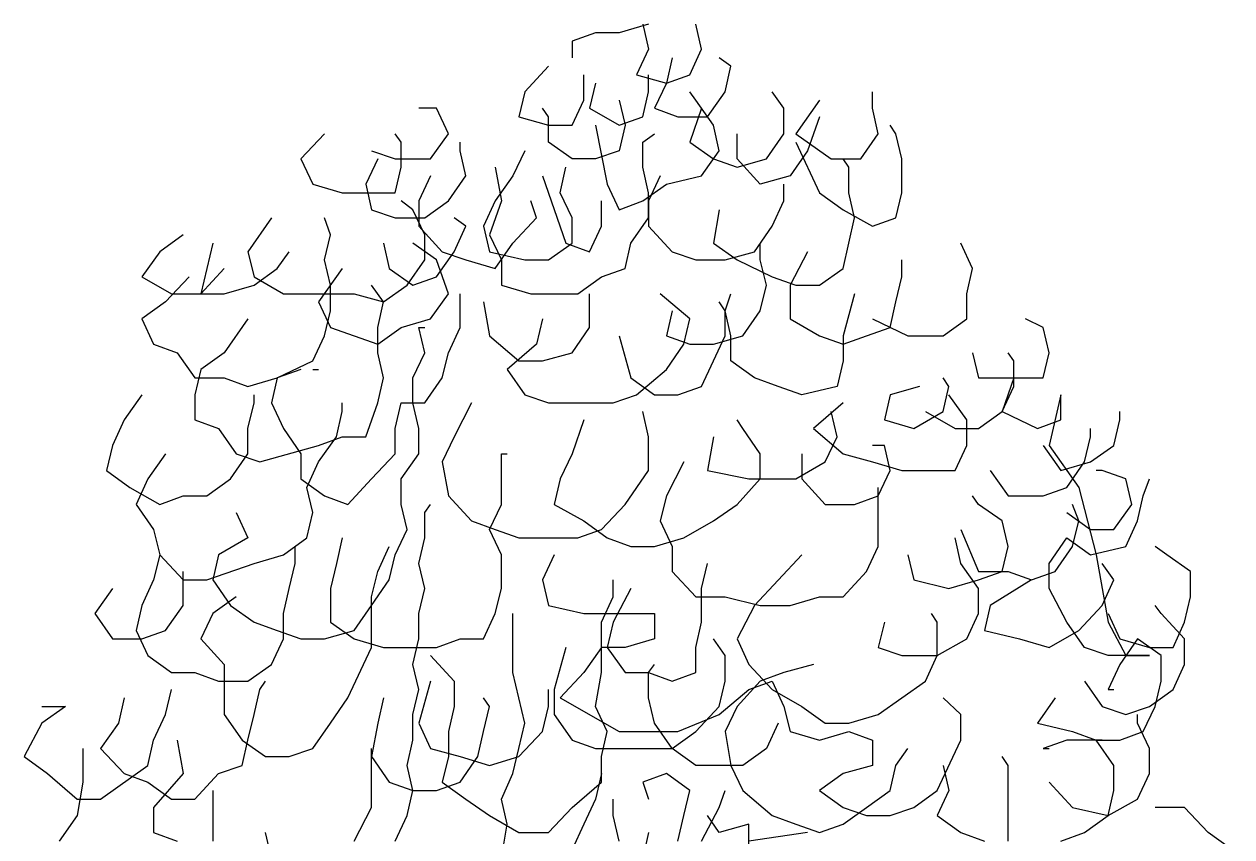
# Model space of a CAD drawing. Extents: x 72 to 82.3, y 0.6 to 17.7.
# Drawn here: x 72.63 to 81.79, y 11.51 to 17.68 of the extents above; entities that cross this region are included whole.
import ezdxf

# ---------------------------------------------------------------- set-up
doc = ezdxf.new("R2010")
doc.units = 0
doc.layers.add('SIMBOLI', color=2, linetype='CONTINUOUS')

msp = doc.modelspace()

# ---------------------------------------------------------------- linework, layer by layer
at = {"layer": 'SIMBOLI', "color": 0}
for p, q in [((76.958, 17.6108), (76.7811, 17.5486)), ((77.1375, 17.6108), (76.958, 17.6108)), ((77.3605, 17.6768), (77.1375, 17.6108)), ((77.3169, 17.6768), (77.3605, 17.4863)), ((77.763, 17.4863), (77.7194, 17.6768)), ((76.7811, 17.5486), (76.7811, 17.4203)), ((77.3605, 17.4863), (77.2708, 17.2921)), ((77.54, 17.4203), (77.4964, 17.2298)), ((77.6733, 17.2921), (77.763, 17.4863)), ((77.9861, 17.358), (77.8963, 17.4203)), ((76.6017, 17.358), (76.4222, 17.1639)), ((77.9425, 17.1639), (77.9861, 17.358)), ((76.8709, 17.1016), (76.8709, 17.2921)), ((76.958, 17.2298), (76.9145, 17.0393)), ((77.2708, 17.2921), (77.4964, 17.2298)), ((77.3605, 17.1639), (77.3605, 17.2921)), ((77.4964, 17.2298), (77.4067, 17.0393)), ((77.4964, 17.2298), (77.6733, 17.2921)), ((76.4222, 17.1639), (76.3787, 16.9734)), ((77.3169, 16.9734), (77.3605, 17.1639)), ((77.7194, 17.1016), (77.6733, 17.1639)), ((77.8092, 16.9734), (77.9425, 17.1639)), ((78.3885, 17.0393), (78.2988, 17.1639)), ((79.0602, 17.0393), (79.0602, 17.1639)), ((75.7531, 17.0393), (75.6198, 17.0393)), ((75.8429, 16.8451), (75.7531, 17.0393)), ((76.6017, 16.9734), (76.5581, 17.0393)), ((76.7811, 16.9111), (76.8709, 17.1016)), ((76.9145, 17.0393), (77.1375, 16.9111)), ((77.1375, 17.1016), (77.1836, 16.9111)), ((77.4067, 17.0393), (77.5836, 16.9734)), ((77.763, 17.0393), (77.6733, 16.7829)), ((77.8527, 16.9111), (77.7194, 17.1016)), ((78.3885, 16.8451), (78.3885, 17.0393)), ((78.6577, 17.1016), (78.4783, 16.8451)), ((79.1038, 16.8451), (79.0602, 17.0393)), ((76.3787, 16.9734), (76.6017, 16.9111)), ((76.6017, 16.7829), (76.6017, 16.9734)), ((77.1375, 16.9111), (77.3169, 16.9734)), ((77.5836, 16.9734), (77.8092, 16.9734)), ((78.6577, 16.9734), (78.568, 16.7169)), ((76.6017, 16.9111), (76.7811, 16.9111)), ((76.958, 16.9111), (77.0478, 16.4641)), ((77.1836, 16.9111), (77.1375, 16.7169)), ((77.8963, 16.7169), (77.8527, 16.9111)), ((79.2371, 16.8451), (79.1935, 16.9111)), ((74.9046, 16.8451), (74.7251, 16.6546)), ((75.484, 16.7829), (75.4404, 16.8451)), ((75.484, 16.5924), (75.484, 16.7829)), ((75.707, 16.6546), (75.8429, 16.8451)), ((75.9326, 16.7169), (75.9326, 16.7829)), ((76.7811, 16.6546), (76.6017, 16.7829)), ((77.3169, 16.7829), (77.4067, 16.8451)), ((77.3169, 16.5924), (77.3169, 16.7829)), ((77.6733, 16.7829), (77.8527, 16.6546)), ((78.0322, 16.6546), (78.0322, 16.8451)), ((78.2552, 16.6546), (78.3885, 16.8451)), ((78.4783, 16.8451), (78.7475, 16.6546)), ((78.4783, 16.7829), (78.6577, 16.3982)), ((78.9705, 16.6546), (79.1038, 16.8451)), ((79.2833, 16.6546), (79.2371, 16.8451)), ((75.2609, 16.7169), (75.4404, 16.6546)), ((75.9762, 16.5264), (75.9326, 16.7169)), ((76.4222, 16.7169), (76.3325, 16.5264)), ((77.1375, 16.7169), (76.958, 16.6546)), ((77.763, 16.5264), (77.8963, 16.7169)), ((78.568, 16.7169), (78.4347, 16.5264)), ((74.7251, 16.6546), (74.8148, 16.4641)), ((75.3071, 16.6546), (75.2173, 16.4641)), ((75.4404, 16.6546), (75.707, 16.6546)), ((75.4404, 16.3982), (75.484, 16.5924)), ((76.1992, 16.5924), (76.2453, 16.3359)), ((76.6914, 16.3982), (76.735, 16.5924)), ((76.958, 16.6546), (76.7811, 16.6546)), ((77.3605, 16.3982), (77.3169, 16.5924)), ((77.8527, 16.6546), (78.0322, 16.5924)), ((78.0322, 16.5924), (78.2552, 16.6546)), ((78.2091, 16.4641), (78.0322, 16.6546)), ((78.7475, 16.6546), (78.9705, 16.6546)), ((78.8808, 16.5924), (78.8372, 16.6546)), ((78.8808, 16.3982), (78.8808, 16.5924)), ((79.2833, 16.3982), (79.2833, 16.6546)), ((75.707, 16.5264), (75.6198, 16.3359)), ((75.8429, 16.3359), (75.9762, 16.5264)), ((76.3325, 16.5264), (76.1992, 16.3359)), ((76.5581, 16.5264), (76.735, 16.0172)), ((77.4503, 16.5264), (77.3605, 16.3359)), ((77.4964, 16.4641), (77.763, 16.5264)), ((78.4347, 16.5264), (78.2091, 16.4641)), ((74.8148, 16.4641), (75.0379, 16.3982)), ((75.0379, 16.3982), (75.4404, 16.3982)), ((75.2173, 16.4641), (75.2609, 16.27)), ((76.7811, 16.2077), (76.6914, 16.3982)), ((77.0478, 16.4641), (77.1375, 16.27)), ((77.3169, 16.3359), (77.4964, 16.4641)), ((77.3605, 16.2077), (77.3605, 16.3982)), ((78.3885, 16.3359), (78.3885, 16.4641)), ((78.6577, 16.3982), (78.8372, 16.27)), ((78.9243, 16.2077), (78.8808, 16.3982)), ((79.2371, 16.2077), (79.2833, 16.3982)), ((75.5737, 16.27), (75.484, 16.3359)), ((75.6198, 16.3359), (75.6198, 16.1454)), ((75.6634, 16.2077), (75.8429, 16.3359)), ((76.1992, 16.3359), (76.1095, 16.1454)), ((76.2453, 16.3359), (76.1556, 16.0795)), ((76.512, 16.2077), (76.4684, 16.3359)), ((77.0042, 16.1454), (77.0042, 16.3359)), ((77.1375, 16.27), (77.3169, 16.3359)), ((77.3605, 16.3359), (77.3605, 16.1454)), ((78.2988, 16.1454), (78.3885, 16.3359)), ((75.2609, 16.27), (75.4404, 16.2077)), ((75.6634, 16.0795), (75.5737, 16.27)), ((77.8963, 16.27), (77.8527, 16.0172)), ((78.8372, 16.27), (79.0602, 16.1454)), ((74.5021, 16.2077), (74.3226, 15.9512)), ((74.9482, 16.0795), (74.9046, 16.2077)), ((75.4404, 16.2077), (75.6634, 16.2077)), ((75.6198, 16.1454), (75.7967, 15.9512)), ((75.9762, 16.1454), (75.8864, 16.2077)), ((75.8864, 15.9512), (75.9762, 16.1454)), ((76.1095, 16.1454), (76.1556, 15.9512)), ((76.3325, 16.0172), (76.512, 16.2077)), ((76.7811, 16.0172), (76.7811, 16.2077)), ((76.9145, 15.9512), (77.0042, 16.1454)), ((77.2272, 16.0172), (77.3605, 16.2077)), ((77.3605, 16.1454), (77.54, 15.9512)), ((78.1655, 15.9512), (78.2988, 16.1454)), ((78.8808, 16.0172), (78.9243, 16.2077)), ((79.0602, 16.1454), (79.2371, 16.2077)), ((73.8304, 16.0795), (73.6535, 15.9512)), ((74.9046, 15.8889), (74.9482, 16.0795)), ((75.6634, 15.8889), (75.6634, 16.0795)), ((76.1556, 16.0795), (76.2453, 15.8889)), ((73.6535, 15.9512), (73.5176, 15.7607)), ((74.056, 16.0172), (74.0099, 15.823)), ((74.3226, 15.9512), (74.3688, 15.7607)), ((74.5457, 15.823), (74.6354, 15.9512)), ((75.3506, 16.0172), (75.3942, 15.823)), ((75.7531, 15.8889), (75.5737, 16.0172)), ((75.7531, 15.7607), (75.8864, 15.9512)), ((75.7967, 15.9512), (75.9762, 15.8889)), ((76.1556, 15.9512), (76.4222, 15.8889)), ((76.1992, 15.823), (76.3325, 16.0172)), ((76.6017, 15.8889), (76.7811, 16.0172)), ((76.735, 16.0172), (76.9145, 15.9512)), ((77.1836, 15.823), (77.2272, 16.0172)), ((77.54, 15.9512), (77.7194, 15.8889)), ((77.8527, 16.0172), (78.0322, 15.8889)), ((77.9425, 15.8889), (78.1655, 15.9512)), ((78.2091, 15.8889), (78.2091, 16.0172)), ((78.568, 15.9512), (78.4347, 15.6984)), ((78.8372, 15.823), (78.8808, 16.0172)), ((79.8191, 15.823), (79.7293, 16.0172)), ((74.9482, 15.6984), (74.9046, 15.8889)), ((75.5301, 15.6984), (75.6634, 15.8889)), ((75.8429, 15.6325), (75.7531, 15.8889)), ((75.9762, 15.8889), (76.1992, 15.823)), ((76.2453, 15.8889), (76.2453, 15.6984)), ((76.4222, 15.8889), (76.6017, 15.8889)), ((77.7194, 15.8889), (77.9425, 15.8889)), ((78.0322, 15.8889), (78.2988, 15.7607)), ((78.2552, 15.6984), (78.2091, 15.8889)), ((79.2833, 15.7607), (79.2833, 15.8889)), ((73.5176, 15.7607), (73.7432, 15.6325)), ((73.8766, 15.7607), (73.6971, 15.5702)), ((74.0099, 15.823), (73.9663, 15.6325)), ((73.9663, 15.6325), (74.1432, 15.823)), ((74.3688, 15.6984), (74.5457, 15.823)), ((74.3688, 15.7607), (74.5918, 15.6325)), ((75.0379, 15.823), (74.8584, 15.5702)), ((75.3942, 15.823), (75.5737, 15.6984)), ((75.5737, 15.6984), (75.7531, 15.7607)), ((76.8247, 15.6325), (77.0042, 15.7607)), ((77.0042, 15.7607), (77.1836, 15.823)), ((78.2988, 15.7607), (78.4783, 15.6984)), ((78.6577, 15.6984), (78.8372, 15.823)), ((79.2371, 15.5702), (79.2833, 15.7607)), ((79.7755, 15.6325), (79.8191, 15.823)), ((74.1432, 15.6325), (74.3688, 15.6984)), ((74.9482, 15.5043), (74.9482, 15.6984)), ((75.3506, 15.5702), (75.2609, 15.6984)), ((75.3506, 15.5702), (75.5301, 15.6984)), ((76.2453, 15.6984), (76.4684, 15.6325)), ((78.2091, 15.5043), (78.2552, 15.6984)), ((78.4347, 15.6984), (78.4347, 15.442)), ((78.4783, 15.6984), (78.6577, 15.6984)), ((73.7432, 15.6325), (73.9663, 15.6325)), ((73.9663, 15.6325), (74.1432, 15.6325)), ((74.5918, 15.6325), (75.1276, 15.6325)), ((75.1276, 15.6325), (75.3506, 15.5702)), ((75.707, 15.442), (75.8429, 15.6325)), ((75.9326, 15.376), (75.9326, 15.6325)), ((76.4684, 15.6325), (76.8247, 15.6325)), ((76.9145, 15.376), (76.9145, 15.6325)), ((77.6733, 15.442), (77.4503, 15.6325)), ((77.9425, 15.5043), (77.9861, 15.6325)), ((78.9243, 15.6325), (78.8372, 15.3138)), ((79.7755, 15.442), (79.7755, 15.6325)), ((73.6971, 15.5702), (73.5176, 15.442)), ((74.8584, 15.5702), (74.9482, 15.376)), ((74.9046, 15.3138), (74.9482, 15.5043)), ((75.3071, 15.376), (75.3506, 15.5702)), ((76.1095, 15.5702), (76.1556, 15.3138)), ((77.54, 15.5043), (77.4964, 15.3138)), ((77.9425, 15.5043), (77.8963, 15.5702)), ((77.9425, 15.3138), (77.9425, 15.5043)), ((77.9861, 15.3138), (77.9425, 15.5043)), ((78.0758, 15.3138), (78.2091, 15.5043)), ((79.1935, 15.376), (79.2371, 15.5702)), ((73.5176, 15.442), (73.6074, 15.2515)), ((74.3226, 15.442), (74.1432, 15.1855)), ((75.484, 15.376), (75.707, 15.442)), ((76.5581, 15.442), (76.512, 15.2515)), ((77.6297, 15.2515), (77.6733, 15.442)), ((78.4347, 15.442), (78.6577, 15.3138)), ((79.0602, 15.442), (79.3268, 15.3138)), ((79.596, 15.3138), (79.7755, 15.442)), ((80.3549, 15.376), (80.2215, 15.442)), ((74.8148, 15.1233), (74.9046, 15.3138)), ((74.9482, 15.376), (75.3071, 15.2515)), ((75.3071, 15.2515), (75.484, 15.376)), ((75.3071, 15.1855), (75.3071, 15.376)), ((75.6198, 15.376), (75.6634, 15.376)), ((75.6634, 15.1855), (75.6198, 15.376)), ((75.8429, 15.1855), (75.9326, 15.376)), ((76.1556, 15.3138), (76.3787, 15.1233)), ((76.7811, 15.1855), (76.9145, 15.376)), ((77.1375, 15.3138), (77.2272, 14.995)), ((77.4964, 15.3138), (77.6733, 15.2515)), ((77.8527, 15.1233), (77.9425, 15.3138)), ((77.8527, 15.2515), (78.0758, 15.3138)), ((77.9861, 15.1233), (77.9861, 15.3138)), ((78.6577, 15.3138), (78.8372, 15.2515)), ((78.8372, 15.3138), (78.8372, 15.1233)), ((78.8372, 15.2515), (79.0141, 15.3138)), ((79.0141, 15.3138), (79.1935, 15.376)), ((79.3268, 15.3138), (79.596, 15.3138)), ((80.401, 15.1855), (80.3549, 15.376)), ((73.6074, 15.2515), (73.7868, 15.1855)), ((76.512, 15.2515), (76.2889, 15.0573)), ((77.4964, 15.0573), (77.6297, 15.2515)), ((77.6733, 15.2515), (77.8527, 15.2515)), ((73.7868, 15.1855), (73.9201, 14.995)), ((74.1432, 15.1855), (73.9663, 15.0573)), ((74.5457, 14.995), (74.8148, 15.1233)), ((75.3506, 14.995), (75.3071, 15.1855)), ((75.5737, 14.995), (75.6634, 15.1855)), ((75.7967, 14.995), (75.8429, 15.1855)), ((76.3787, 15.1233), (76.5581, 15.1233)), ((76.5581, 15.1233), (76.7811, 15.1855)), ((77.763, 14.9291), (77.8527, 15.1233)), ((78.1655, 14.995), (77.9861, 15.1233)), ((78.8372, 15.1233), (78.791, 14.9291)), ((79.8191, 15.1855), (79.8626, 14.995)), ((80.1318, 15.1233), (80.0882, 15.1855)), ((80.1318, 14.9291), (80.1318, 15.1233)), ((80.3549, 14.995), (80.401, 15.1855)), ((73.9663, 15.0573), (73.9201, 14.8668)), ((74.7251, 15.0573), (74.5457, 14.995)), ((74.8148, 15.0573), (74.8584, 15.0573)), ((76.2889, 15.0573), (76.4222, 14.8668)), ((77.2708, 14.8668), (77.4964, 15.0573)), ((73.9201, 14.995), (74.1432, 14.995)), ((74.1432, 14.995), (74.3226, 14.9291)), ((74.3226, 14.9291), (74.5457, 14.995)), ((74.5457, 14.995), (74.5021, 14.8045)), ((75.3071, 14.8045), (75.3506, 14.995)), ((75.5737, 14.8045), (75.5737, 14.995)), ((75.6634, 14.8045), (75.7967, 14.995)), ((77.2272, 14.995), (77.4067, 14.8668)), ((78.345, 14.9291), (78.1655, 14.995)), ((79.6396, 14.9291), (79.596, 14.995)), ((79.8626, 14.995), (80.3549, 14.995)), ((80.1318, 14.995), (80.0421, 14.7386)), ((73.5176, 14.8668), (73.3843, 14.6763)), ((73.9201, 14.8668), (73.9201, 14.6763)), ((74.3688, 14.8045), (74.3688, 14.8668)), ((76.4222, 14.8668), (76.6017, 14.8045)), ((77.0939, 14.8045), (77.2708, 14.8668)), ((77.4067, 14.8668), (77.5836, 14.8668)), ((77.5836, 14.8668), (77.763, 14.9291)), ((78.5244, 14.8668), (78.345, 14.9291)), ((78.791, 14.9291), (78.5244, 14.8668)), ((79.1935, 14.8668), (79.1499, 14.6763)), ((79.4166, 14.9291), (79.1935, 14.8668)), ((79.596, 14.7386), (79.6396, 14.9291)), ((79.7755, 14.6763), (79.6396, 14.8668)), ((80.0421, 14.7386), (80.1318, 14.9291)), ((80.4882, 14.8668), (80.401, 14.4821)), ((80.4882, 14.6763), (80.4882, 14.8668)), ((74.3226, 14.6104), (74.3688, 14.8045)), ((74.5021, 14.8045), (74.5918, 14.6104)), ((75.0379, 14.7386), (75.0379, 14.8045)), ((75.2173, 14.5481), (75.3071, 14.8045)), ((75.4404, 14.6104), (75.484, 14.8045)), ((75.484, 14.8045), (75.6634, 14.8045)), ((75.6198, 14.6104), (75.5737, 14.8045)), ((76.0197, 14.8045), (75.8864, 14.5481)), ((76.6017, 14.8045), (77.0939, 14.8045)), ((78.8372, 14.8045), (78.6116, 14.6104)), ((73.3843, 14.6763), (73.2946, 14.4821)), ((73.9201, 14.6763), (74.0996, 14.6104)), ((74.9943, 14.5481), (75.0379, 14.7386)), ((76.8709, 14.6763), (76.7811, 14.4199)), ((77.3605, 14.5481), (77.3169, 14.7386)), ((78.0758, 14.6104), (78.0322, 14.6763)), ((78.791, 14.5481), (78.7475, 14.7386)), ((79.1499, 14.6763), (79.373, 14.6104)), ((79.373, 14.6104), (79.596, 14.7386)), ((79.4627, 14.7386), (79.6857, 14.6104)), ((79.7755, 14.4821), (79.7755, 14.6763)), ((79.8626, 14.6104), (80.0421, 14.7386)), ((80.0421, 14.7386), (80.3113, 14.6104)), ((80.3113, 14.6104), (80.4882, 14.6763)), ((80.8907, 14.4821), (80.9368, 14.6763)), ((80.9368, 14.6763), (80.9368, 14.7386)), ((74.0996, 14.6104), (74.2329, 14.4199)), ((74.3226, 14.4199), (74.3226, 14.6104)), ((74.5918, 14.6104), (74.7251, 14.4199)), ((75.4404, 14.4199), (75.4404, 14.6104)), ((75.6198, 14.4199), (75.6198, 14.6104)), ((78.2091, 14.4199), (78.0758, 14.6104)), ((78.6116, 14.6104), (78.8372, 14.4199)), ((79.6857, 14.6104), (79.8626, 14.6104)), ((80.7138, 14.5481), (80.7138, 14.6104)), ((73.2946, 14.4821), (73.251, 14.2916)), ((74.4124, 14.3576), (74.8584, 14.4821)), ((74.8584, 14.4821), (75.0379, 14.5481)), ((74.8584, 14.3576), (74.9943, 14.5481)), ((75.0379, 14.5481), (75.2173, 14.5481)), ((75.8864, 14.5481), (75.7967, 14.3576)), ((77.3605, 14.2916), (77.3605, 14.5481)), ((77.8527, 14.5481), (77.8092, 14.2916)), ((78.7013, 14.3576), (78.791, 14.5481)), ((79.1499, 14.4821), (79.0602, 14.4821)), ((79.1935, 14.2916), (79.1499, 14.4821)), ((79.6857, 14.2916), (79.7755, 14.4821)), ((80.3549, 14.4821), (80.4882, 14.2916)), ((80.401, 14.4821), (80.624, 14.1634)), ((80.6676, 14.3576), (80.7138, 14.5481)), ((80.7138, 14.3576), (80.8907, 14.4821)), ((73.6971, 14.4199), (73.5638, 14.2293)), ((74.1893, 14.2293), (74.3226, 14.4199)), ((74.2329, 14.4199), (74.4124, 14.3576)), ((74.7251, 14.4199), (74.7251, 14.2293)), ((75.2609, 14.2293), (75.4404, 14.4199)), ((75.484, 14.2293), (75.6198, 14.4199)), ((76.2453, 14.4199), (76.2889, 14.4199)), ((76.2453, 14.0352), (76.2453, 14.4199)), ((76.7811, 14.4199), (76.6914, 14.2293)), ((78.2091, 14.2293), (78.2091, 14.4199)), ((78.5244, 14.4199), (78.5244, 14.2293)), ((78.8372, 14.4199), (79.0602, 14.3576)), ((73.251, 14.2916), (73.4279, 14.1634)), ((74.7687, 14.1634), (74.8584, 14.3576)), ((75.7967, 14.3576), (75.8429, 14.1011)), ((77.1836, 14.0352), (77.3605, 14.2916)), ((77.6297, 14.3576), (77.4964, 14.1011)), ((77.8092, 14.2916), (78.1219, 14.2293)), ((78.4783, 14.2293), (78.7013, 14.3576)), ((79.0602, 14.3576), (79.2833, 14.2916)), ((79.1038, 14.1011), (79.1935, 14.2916)), ((79.2833, 14.2916), (79.6857, 14.2916)), ((79.9524, 14.2916), (80.0882, 14.1011)), ((80.4882, 14.2916), (80.7138, 14.3576)), ((80.5343, 14.1634), (80.6676, 14.3576)), ((80.8009, 14.2916), (80.7573, 14.2916)), ((80.9804, 14.2293), (80.8009, 14.2916)), ((73.5638, 14.2293), (73.4741, 14.0352)), ((74.0099, 14.1011), (74.1893, 14.2293)), ((74.7251, 14.2293), (74.9046, 14.1011)), ((75.0815, 14.0352), (75.2609, 14.2293)), ((75.484, 14.0352), (75.484, 14.2293)), ((76.6914, 14.2293), (76.6453, 14.0352)), ((78.0322, 14.0352), (78.2091, 14.2293)), ((78.1219, 14.2293), (78.4783, 14.2293)), ((78.5244, 14.2293), (78.7013, 14.0352)), ((81.0265, 14.0352), (80.9804, 14.2293)), ((81.1137, 14.1011), (81.1598, 14.2293)), ((73.4279, 14.1634), (73.6535, 14.0352)), ((74.8148, 13.9729), (74.7687, 14.1634)), ((79.1038, 13.7164), (79.1038, 14.1634)), ((80.3549, 14.1011), (80.5343, 14.1634)), ((80.624, 14.1634), (80.7573, 13.6542)), ((73.4741, 14.0352), (73.6074, 13.8447)), ((73.6535, 14.0352), (73.8304, 14.1011)), ((73.8304, 14.1011), (74.0099, 14.1011)), ((74.9046, 14.1011), (75.0815, 14.0352)), ((75.5301, 13.8447), (75.484, 14.0352)), ((75.6634, 13.9729), (75.707, 14.0352)), ((75.8429, 14.1011), (76.0197, 13.9106)), ((76.1556, 13.8447), (76.2453, 14.0352)), ((76.6453, 14.0352), (76.8709, 13.9106)), ((77.0042, 13.8447), (77.1836, 14.0352)), ((77.4964, 14.1011), (77.4503, 13.9106)), ((77.8527, 13.9106), (78.0322, 14.0352)), ((78.7013, 14.0352), (78.9243, 14.0352)), ((78.9243, 14.0352), (79.1038, 14.1011)), ((79.8626, 14.0352), (79.8191, 14.1011)), ((80.0421, 13.9106), (79.8626, 14.0352)), ((80.0882, 14.1011), (80.3549, 14.1011)), ((80.624, 13.9106), (80.5779, 14.0352)), ((80.8907, 13.8447), (81.0265, 14.0352)), ((81.0701, 13.9106), (81.1137, 14.1011)), ((74.2329, 13.9729), (74.3226, 13.7824)), ((74.7687, 13.7824), (74.8148, 13.9729)), ((75.6634, 13.7824), (75.6634, 13.9729)), ((80.5343, 13.9729), (80.7138, 13.8447)), ((73.6074, 13.8447), (73.6535, 13.6542)), ((75.4404, 13.6542), (75.5301, 13.8447)), ((76.0197, 13.9106), (76.1992, 13.8447)), ((76.2453, 13.6542), (76.1556, 13.8447)), ((76.1992, 13.8447), (76.3787, 13.7824)), ((76.8247, 13.7824), (77.0042, 13.8447)), ((76.8709, 13.9106), (77.0478, 13.7824)), ((77.4503, 13.9106), (77.54, 13.7164)), ((77.6297, 13.7824), (77.8527, 13.9106)), ((79.7293, 13.8447), (79.8626, 13.5259)), ((80.0882, 13.7164), (80.0421, 13.9106)), ((80.5779, 13.7164), (80.624, 13.9106)), ((80.7138, 13.8447), (80.8907, 13.8447)), ((80.9804, 13.7164), (81.0701, 13.9106)), ((74.3226, 13.7824), (74.0996, 13.6542)), ((74.5918, 13.6542), (74.7687, 13.7824)), ((75.0379, 13.7824), (74.9943, 13.5882)), ((75.6198, 13.5882), (75.6634, 13.7824)), ((76.3787, 13.7824), (76.8247, 13.7824)), ((77.0478, 13.7824), (77.2272, 13.7164)), ((77.4067, 13.7164), (77.6297, 13.7824)), ((79.7293, 13.5882), (79.6857, 13.7824)), ((80.401, 13.5882), (80.5343, 13.7824)), ((80.5343, 13.7824), (80.7138, 13.6542)), ((73.6535, 13.6542), (73.6074, 13.4637)), ((73.6535, 13.6542), (73.8304, 13.4637)), ((74.0996, 13.6542), (74.056, 13.4637)), ((74.3688, 13.5882), (74.5918, 13.6542)), ((74.6815, 13.5882), (74.6815, 13.7164)), ((75.3071, 13.5259), (75.3942, 13.7164)), ((75.3942, 13.4637), (75.4404, 13.6542)), ((76.2453, 13.3977), (76.2453, 13.6542)), ((76.6453, 13.6542), (76.5581, 13.4637)), ((77.2272, 13.7164), (77.4067, 13.7164)), ((77.54, 13.7164), (77.54, 13.5259)), ((78.5244, 13.6542), (78.1655, 13.2695)), ((79.0141, 13.5259), (79.1038, 13.7164)), ((79.3268, 13.6542), (79.373, 13.4637)), ((80.0421, 13.5259), (80.0882, 13.7164)), ((80.4446, 13.5259), (80.5779, 13.7164)), ((80.7138, 13.6542), (80.9804, 13.7164)), ((80.7573, 13.6542), (80.8471, 13.1413)), ((81.2931, 13.6542), (81.2034, 13.7164)), ((81.4726, 13.5259), (81.2931, 13.6542)), ((74.0099, 13.4637), (74.3688, 13.5882)), ((74.6354, 13.3977), (74.6815, 13.5882)), ((74.9943, 13.5882), (74.9482, 13.3977)), ((75.6634, 13.3977), (75.6198, 13.5882)), ((77.763, 13.3977), (77.8092, 13.5882)), ((79.8626, 13.3977), (79.7293, 13.5882)), ((80.401, 13.3977), (80.401, 13.5882)), ((80.8907, 13.4637), (80.8009, 13.5882)), ((73.8304, 13.2695), (73.8304, 13.5259)), ((75.2609, 13.3354), (75.3071, 13.5259)), ((77.54, 13.5259), (77.7194, 13.3354)), ((78.8372, 13.3354), (79.0141, 13.5259)), ((79.8626, 13.5259), (80.0882, 13.5259)), ((79.8626, 13.4637), (80.0421, 13.5259)), ((80.0882, 13.5259), (80.2651, 13.4637)), ((80.2651, 13.4637), (80.4446, 13.5259)), ((81.4726, 13.3354), (81.4726, 13.5259)), ((73.2946, 13.3977), (73.1613, 13.2072)), ((73.6074, 13.4637), (73.5176, 13.2695)), ((73.8304, 13.4637), (74.0099, 13.4637)), ((74.056, 13.4637), (74.1893, 13.2695)), ((74.5918, 13.2072), (74.6354, 13.3977)), ((74.9482, 13.3977), (74.9482, 13.1413)), ((75.2609, 13.2695), (75.3942, 13.4637)), ((75.6198, 13.2072), (75.6634, 13.3977)), ((76.1992, 13.2072), (76.2453, 13.3977)), ((76.5581, 13.4637), (76.6017, 13.2695)), ((77.0939, 13.3354), (77.0939, 13.4637)), ((77.2272, 13.3977), (77.0939, 13.1413)), ((77.763, 13.1413), (77.763, 13.3977)), ((79.373, 13.4637), (79.6396, 13.3977)), ((79.6396, 13.3977), (79.8626, 13.4637)), ((79.8626, 13.2072), (79.8626, 13.3977)), ((80.2651, 13.4637), (79.9524, 13.2695)), ((80.5343, 13.1413), (80.401, 13.3977)), ((80.8009, 13.2695), (80.8907, 13.4637)), ((74.2329, 13.3354), (74.056, 13.2072)), ((75.2609, 12.9508), (75.2609, 13.3354)), ((77.0042, 13.1413), (77.0939, 13.3354)), ((77.7194, 13.3354), (77.9425, 13.3354)), ((77.9425, 13.3354), (78.2091, 13.2695)), ((78.4347, 13.2695), (78.6577, 13.3354)), ((78.6577, 13.3354), (78.8372, 13.3354)), ((81.4265, 13.1413), (81.4726, 13.3354)), ((73.1613, 13.2072), (73.2946, 13.0167)), ((73.5176, 13.2695), (73.4741, 13.079)), ((73.6971, 13.079), (73.8304, 13.2695)), ((74.056, 13.2072), (73.9663, 13.0167)), ((74.1893, 13.2695), (74.3688, 13.1413)), ((74.5918, 13.0167), (74.5918, 13.2072)), ((75.1276, 13.079), (75.2609, 13.2695)), ((75.6198, 13.0167), (75.6198, 13.2072)), ((76.1095, 13.0167), (76.1992, 13.2072)), ((76.3325, 12.7603), (76.3325, 13.2072)), ((76.6017, 13.2695), (76.8709, 13.2072)), ((76.8709, 13.2072), (77.4067, 13.2072)), ((77.4067, 13.2072), (77.4067, 13.0167)), ((78.1655, 13.2695), (78.0322, 13.0167)), ((78.2091, 13.2695), (78.4347, 13.2695)), ((79.5499, 13.1413), (79.5063, 13.2072)), ((79.7755, 13.0167), (79.8626, 13.2072)), ((79.9524, 13.2695), (79.9088, 13.079)), ((80.624, 13.079), (80.8009, 13.2695)), ((80.8471, 13.2072), (80.9368, 13.0167)), ((81.2496, 13.2072), (81.2034, 13.2695)), ((81.4265, 13.0167), (81.2496, 13.2072)), ((74.3688, 13.1413), (74.5457, 13.079)), ((74.9482, 13.1413), (75.1276, 13.0167)), ((77.0042, 12.7603), (77.0042, 13.1413)), ((77.0939, 13.1413), (77.0478, 12.9508)), ((77.7194, 12.9508), (77.763, 13.1413)), ((79.1499, 13.1413), (79.1038, 12.9508)), ((79.5499, 12.8885), (79.5499, 13.1413)), ((80.6676, 12.9508), (80.5343, 13.1413)), ((80.8471, 13.1413), (80.9804, 12.8885)), ((81.3393, 12.9508), (81.4265, 13.1413)), ((73.2946, 13.0167), (73.5176, 13.0167)), ((73.4741, 13.079), (73.5638, 12.8885)), ((73.5176, 13.0167), (73.6971, 13.079)), ((73.9663, 13.0167), (74.1432, 12.8225)), ((74.5021, 12.8225), (74.5918, 13.0167)), ((74.5457, 13.079), (74.7251, 13.0167)), ((74.7251, 13.0167), (74.9046, 13.0167)), ((74.9046, 13.0167), (75.1276, 13.079)), ((75.1276, 13.0167), (75.3506, 12.9508)), ((75.5737, 12.8225), (75.6198, 13.0167)), ((75.7531, 12.9508), (75.9326, 13.0167)), ((75.9326, 13.0167), (76.1095, 13.0167)), ((77.4067, 13.0167), (77.1836, 12.9508)), ((77.9425, 12.8885), (77.8527, 13.0167)), ((78.0322, 13.0167), (78.1219, 12.8225)), ((79.5499, 12.8885), (79.7755, 13.0167)), ((79.9088, 13.079), (80.1754, 13.0167)), ((80.1754, 13.0167), (80.401, 12.9508)), ((80.401, 12.9508), (80.624, 13.079)), ((80.9368, 13.0167), (81.1598, 12.9508)), ((81.0701, 13.0167), (80.9368, 12.8225)), ((81.2496, 12.8885), (81.0701, 13.0167)), ((81.4265, 12.8225), (81.4265, 13.0167)), ((75.0815, 12.5697), (75.2609, 12.9508)), ((75.3506, 12.9508), (75.7531, 12.9508)), ((76.735, 12.9508), (76.6453, 12.632)), ((77.0042, 12.9508), (76.8709, 12.7603)), ((77.1836, 12.9508), (77.0042, 12.9508)), ((77.0478, 12.9508), (77.1836, 12.7603)), ((77.7194, 12.7603), (77.7194, 12.9508)), ((79.1038, 12.9508), (79.2833, 12.8885)), ((80.8471, 12.8885), (80.6676, 12.9508)), ((81.1598, 12.9508), (81.3393, 12.9508)), ((73.5638, 12.8885), (73.7432, 12.7603)), ((75.707, 12.8885), (75.8864, 12.6943)), ((77.9425, 12.6943), (77.9425, 12.8885)), ((79.2833, 12.8885), (79.5499, 12.8885)), ((79.4627, 12.6943), (79.5499, 12.8885)), ((81.1598, 12.8885), (80.8471, 12.8885)), ((80.9804, 12.8885), (81.1598, 12.8885)), ((81.2496, 12.6943), (81.2496, 12.8885)), ((73.7432, 12.7603), (73.9201, 12.7603)), ((73.9201, 12.7603), (74.0996, 12.6943)), ((74.1432, 12.8225), (74.1432, 12.4415)), ((74.3226, 12.6943), (74.5021, 12.8225)), ((75.6198, 12.632), (75.5737, 12.8225)), ((76.3787, 12.5697), (76.3325, 12.7603)), ((76.8709, 12.7603), (76.6914, 12.5697)), ((76.958, 12.5038), (77.0042, 12.7603)), ((77.1836, 12.7603), (77.3605, 12.7603)), ((77.3605, 12.7603), (77.4067, 12.8225)), ((77.3605, 12.7603), (77.54, 12.6943)), ((77.3605, 12.5697), (77.3605, 12.7603)), ((77.54, 12.6943), (77.7194, 12.7603)), ((78.1219, 12.8225), (78.2988, 12.632)), ((78.3885, 12.7603), (78.2091, 12.6943)), ((78.6116, 12.8225), (78.3885, 12.7603)), ((80.9368, 12.8225), (80.8471, 12.632)), ((81.3393, 12.632), (81.4265, 12.8225)), ((74.0996, 12.6943), (74.3226, 12.6943)), ((74.4124, 12.632), (74.4559, 12.6943)), ((75.707, 12.6943), (75.6198, 12.3756)), ((75.8864, 12.6943), (75.8864, 12.5038)), ((77.8963, 12.5038), (77.9425, 12.6943)), ((78.2091, 12.6943), (78.0322, 12.5038)), ((78.1219, 12.632), (78.2988, 12.6943)), ((78.2988, 12.6943), (78.3885, 12.5038)), ((79.2833, 12.5697), (79.4627, 12.6943)), ((80.6676, 12.6943), (80.8009, 12.5038)), ((81.2034, 12.5038), (81.2496, 12.6943)), ((73.3843, 12.5697), (73.3408, 12.3756)), ((73.6971, 12.4415), (73.7432, 12.632)), ((74.3688, 12.4415), (74.4124, 12.632)), ((74.9482, 12.3756), (75.0815, 12.5697)), ((75.3506, 12.5697), (75.3071, 12.3756)), ((75.5737, 12.4415), (75.6198, 12.632)), ((76.1556, 12.5038), (76.1095, 12.5697)), ((76.4222, 12.3756), (76.3787, 12.5697)), ((76.6017, 12.5038), (76.6017, 12.632)), ((76.6453, 12.632), (76.6453, 12.4415)), ((76.6914, 12.5697), (77.1375, 12.3133)), ((77.4067, 12.3756), (77.3605, 12.5697)), ((77.8963, 12.4415), (78.1219, 12.632)), ((78.2988, 12.632), (78.5244, 12.5038)), ((79.1038, 12.4415), (79.2833, 12.5697)), ((79.7293, 12.4415), (79.596, 12.5697)), ((80.4446, 12.5697), (80.3113, 12.3756)), ((80.8471, 12.632), (80.8907, 12.632)), ((81.1598, 12.5038), (81.3393, 12.632)), ((72.9383, 12.5038), (72.7588, 12.3756)), ((72.7588, 12.5038), (72.9383, 12.5038)), ((75.8864, 12.5038), (75.8429, 12.3133)), ((76.1095, 12.3133), (76.1556, 12.5038)), ((76.5581, 12.3133), (76.6017, 12.5038)), ((77.0478, 12.3133), (76.958, 12.5038)), ((77.7194, 12.3133), (77.8963, 12.5038)), ((78.0322, 12.5038), (77.9425, 12.3133)), ((78.3885, 12.5038), (78.4347, 12.3133)), ((78.5244, 12.5038), (78.7013, 12.3756)), ((80.8009, 12.5038), (80.9804, 12.4415)), ((80.9804, 12.4415), (81.1598, 12.5038)), ((81.1137, 12.3133), (81.2034, 12.5038)), ((72.7588, 12.3756), (72.6255, 12.1228)), ((73.3408, 12.3756), (73.2049, 12.1851)), ((73.6074, 12.2474), (73.6971, 12.4415)), ((74.1432, 12.4415), (74.279, 12.2474)), ((74.3226, 12.2474), (74.3688, 12.4415)), ((74.8148, 12.1851), (74.9482, 12.3756)), ((75.3071, 12.3756), (75.2609, 12.1228)), ((75.5737, 12.2474), (75.5737, 12.4415)), ((75.6198, 12.3756), (75.707, 12.1851)), ((76.3787, 12.1851), (76.4222, 12.3756)), ((76.6453, 12.4415), (76.7811, 12.2474)), ((77.54, 12.1851), (77.4067, 12.3756)), ((77.5836, 12.3133), (77.8963, 12.4415)), ((78.345, 12.3756), (78.2552, 12.1851)), ((78.7013, 12.3756), (78.8808, 12.3756)), ((78.8808, 12.3756), (79.1038, 12.4415)), ((79.7293, 12.2474), (79.7293, 12.4415)), ((80.3113, 12.3756), (80.5779, 12.3133)), ((81.0701, 12.3756), (81.0701, 12.4415)), ((81.1598, 12.1851), (81.0701, 12.3756)), ((75.8429, 12.3133), (75.8429, 12.1228)), ((76.0659, 12.1228), (76.1095, 12.3133)), ((76.3787, 12.1228), (76.5581, 12.3133)), ((77.0042, 12.1228), (77.0478, 12.3133)), ((77.1375, 12.3133), (77.5836, 12.3133)), ((77.54, 12.1851), (77.7194, 12.3133)), ((77.9425, 12.3133), (77.9861, 12.0568)), ((78.4347, 12.3133), (78.6577, 12.2474)), ((78.6577, 12.2474), (78.8808, 12.3133)), ((78.8808, 12.3133), (79.0602, 12.2474)), ((80.5779, 12.3133), (80.7573, 12.2474)), ((80.9368, 12.2474), (81.1137, 12.3133)), ((73.0716, 12.1851), (73.0716, 11.9286)), ((73.2049, 12.1851), (73.3843, 11.9946)), ((73.5638, 12.0568), (73.6074, 12.2474)), ((73.7868, 12.2474), (73.8304, 11.9946)), ((74.279, 12.0568), (74.3226, 12.2474)), ((74.279, 12.2474), (74.4559, 12.1228)), ((74.6354, 12.1228), (74.8148, 12.1851)), ((75.2609, 11.7381), (75.2609, 12.1851)), ((75.5301, 12.0568), (75.5737, 12.2474)), ((75.707, 12.1851), (75.9326, 12.1228)), ((76.3325, 11.9946), (76.3787, 12.1851)), ((76.7811, 12.2474), (76.958, 12.1851)), ((76.958, 12.1851), (77.54, 12.1851)), ((77.7194, 12.0568), (77.54, 12.1851)), ((78.2552, 12.1851), (78.0758, 12.0568)), ((79.0602, 12.2474), (79.0602, 12.0568)), ((79.2371, 12.0568), (79.3268, 12.1851)), ((79.5499, 11.8663), (79.7293, 12.2474)), ((80.5343, 12.2474), (80.3549, 12.1851)), ((80.3549, 12.1851), (80.401, 12.1851)), ((80.8009, 12.2474), (80.5343, 12.2474)), ((80.7573, 12.2474), (80.9368, 12.2474)), ((80.7573, 12.2474), (80.8009, 12.2474)), ((80.8907, 12.0568), (80.7573, 12.2474)), ((81.1598, 11.9946), (81.1598, 12.1851)), ((72.6255, 12.1228), (72.8024, 11.9946)), ((74.4559, 12.1228), (74.6354, 12.1228)), ((75.2609, 12.1228), (75.3942, 11.9286)), ((75.8429, 12.1228), (75.7967, 11.9286)), ((75.9326, 12.1228), (76.1556, 12.0568)), ((75.9326, 11.9286), (76.0659, 12.1228)), ((76.1556, 12.0568), (76.3787, 12.1228)), ((77.0042, 11.9286), (77.0042, 12.1228)), ((80.0882, 12.0568), (80.0421, 12.1228)), ((73.2049, 11.8004), (73.5638, 12.0568)), ((74.0996, 11.9946), (74.279, 12.0568)), ((75.5737, 11.8663), (75.5301, 12.0568)), ((78.0758, 12.0568), (77.7194, 12.0568)), ((77.9861, 12.0568), (78.0758, 11.8663)), ((79.0602, 12.0568), (78.8372, 11.9946)), ((79.1935, 11.8663), (79.2371, 12.0568)), ((79.596, 12.0568), (79.6396, 11.8663)), ((80.0882, 11.4817), (80.0882, 12.0568)), ((80.8907, 11.8663), (80.8907, 12.0568)), ((72.8024, 11.9946), (73.028, 11.8004)), ((73.0716, 11.9286), (73.028, 11.6758)), ((73.3843, 11.9946), (73.5638, 11.9286)), ((73.5638, 11.9286), (73.7432, 11.8004)), ((73.8304, 11.9946), (73.6074, 11.7381)), ((73.9201, 11.8004), (74.0996, 11.9946)), ((75.3942, 11.9286), (75.5737, 11.8663)), ((75.7531, 11.8663), (75.9326, 11.9286)), ((75.7967, 11.9286), (75.9762, 11.8004)), ((76.2453, 11.8004), (76.3325, 11.9946)), ((76.7811, 11.7381), (77.0042, 11.9286)), ((77.0042, 11.9946), (76.958, 11.8004)), ((77.4964, 11.9946), (77.3169, 11.9286)), ((77.3169, 11.9286), (77.3605, 11.8004)), ((77.6733, 11.8663), (77.4964, 11.9946)), ((78.8372, 11.9946), (78.6577, 11.8663)), ((80.401, 11.9286), (80.5779, 11.7381)), ((81.0701, 11.8004), (81.1598, 11.9946)), ((74.056, 11.8663), (74.056, 11.4817)), ((75.5301, 11.6758), (75.5737, 11.8663)), ((75.5737, 11.8663), (75.7531, 11.8663)), ((77.6297, 11.6758), (77.6733, 11.8663)), ((77.8963, 11.7381), (77.9425, 11.8663)), ((78.0758, 11.8663), (78.2988, 11.6758)), ((78.6577, 11.8663), (78.8372, 11.7381)), ((79.0141, 11.7381), (79.1935, 11.8663)), ((79.373, 11.7381), (79.5499, 11.8663)), ((79.6396, 11.8663), (79.5499, 11.6758)), ((80.8471, 11.6758), (80.8907, 11.8663)), ((73.028, 11.8004), (73.2049, 11.8004)), ((73.6074, 11.7381), (73.6074, 11.5476)), ((73.7432, 11.8004), (73.9201, 11.8004)), ((75.1276, 11.4817), (75.2609, 11.7381)), ((75.9762, 11.8004), (76.1556, 11.6758)), ((76.2889, 11.6099), (76.2453, 11.8004)), ((76.6017, 11.5476), (76.7811, 11.7381)), ((76.958, 11.8004), (76.8709, 11.6099)), ((77.0939, 11.6758), (77.0939, 11.8004)), ((77.763, 11.4817), (77.8963, 11.7381)), ((78.8372, 11.7381), (79.0141, 11.6758)), ((78.8372, 11.6099), (79.0141, 11.7381)), ((79.1935, 11.6758), (79.373, 11.7381)), ((80.5779, 11.7381), (80.8471, 11.6758)), ((80.8471, 11.6758), (81.0701, 11.8004)), ((81.4265, 11.7381), (81.2034, 11.7381)), ((81.6059, 11.5476), (81.4265, 11.7381)), ((73.028, 11.6758), (72.8921, 11.4817)), ((75.4404, 11.4817), (75.5301, 11.6758)), ((76.1556, 11.6758), (76.3787, 11.5476)), ((77.1375, 11.4817), (77.0939, 11.6758)), ((77.5836, 11.4817), (77.6297, 11.6758)), ((77.8963, 11.5476), (77.8092, 11.6758)), ((78.2988, 11.6758), (78.4783, 11.6099)), ((79.0141, 11.6758), (79.1935, 11.6758)), ((79.5499, 11.6758), (79.7293, 11.5476)), ((80.6676, 11.5476), (80.8471, 11.6758)), ((73.6074, 11.5476), (73.7868, 11.4817)), ((74.5021, 11.3534), (74.4559, 11.5476)), ((76.2453, 11.3534), (76.2889, 11.6099)), ((76.3787, 11.5476), (76.6017, 11.5476)), ((76.8709, 11.6099), (76.7811, 11.4194)), ((77.3605, 11.5476), (77.3169, 11.3534)), ((78.1219, 11.6099), (77.8963, 11.5476)), ((78.1219, 11.4194), (78.1219, 11.6099)), ((78.568, 11.5476), (78.1219, 11.4817)), ((78.4783, 11.6099), (78.6577, 11.5476)), ((78.6577, 11.5476), (78.8372, 11.6099)), ((79.7293, 11.5476), (79.9088, 11.4817)), ((80.4882, 11.4817), (80.6676, 11.5476)), ((81.7854, 11.4194), (81.6059, 11.5476))]:
    msp.add_line(p, q, dxfattribs=at)

doc.saveas('drawing.dxf')
